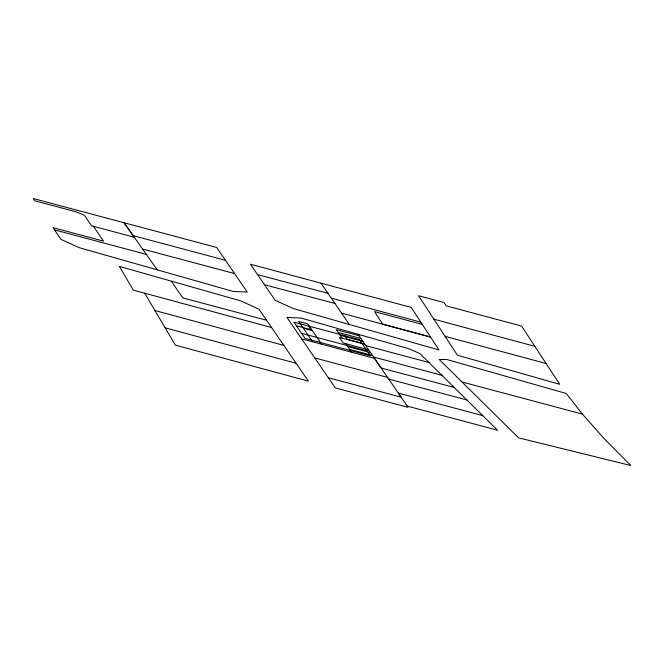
<?xml version="1.0" encoding="UTF-8"?>
<svg xmlns="http://www.w3.org/2000/svg" width="664" height="664" viewBox="0 0 664 664"><rect width="100%" height="100%" fill="white"/><g stroke="black" fill="none" stroke-linecap="round" stroke-linejoin="round"><path stroke-width="1" d="M257.582 274.639L327.95 293.281M264.504 284.74L334.963 303.489M266.588 320.255L182.799 297.912L171.312 281.146M462.019 381.999L582.403 414.087L604.306 438.813L630.8 465.497L518.576 437.85L439.194 359.465L447.013 359.564L566.267 393.478L582.403 414.087M454.209 387.461L381.094 367.981L373.583 357.024L441.884 375.293L497.535 430.231L407.248 406.094L387.568 377.418L314.769 357.954M157.227 269.841L124.093 222.764L133.182 235.662L225.469 260.296L247.257 292.077L233.122 291.43L79.165 247.639L60.988 239.38L53.004 227.636L103.542 241.123L93.408 226.316M142.586 249.033L234.566 273.576M54.531 229.885L146.354 254.387M358.992 335.71L336.266 329.643L342.068 338.117M338.2 332.473L360.934 338.532M340.134 335.295L362.868 341.362M296.401 325.758L310.976 329.643L308.503 326.041M361.913 343.23L347.347 339.346L344.882 335.743M364.802 344.184L339.337 337.395L343.205 343.039L368.669 349.837M303.348 328.248L312.437 330.672M365.764 345.62L428.936 362.511L441.884 375.293M301.614 333.369L367.159 350.882M347.87 346.591L370.603 352.659M349.803 349.422L372.537 355.481M428.936 362.511L419.905 353.597L408.534 348.625L301.082 318.056L286.914 317.392L301.68 338.881L374.488 358.336M466.883 399.969L388.697 379.061L357.987 334.241M482.761 415.639L398.309 393.063L401.139 397.188L328.323 377.725M433.924 319.218L534.835 346.326L559.727 384.307L457.446 355.223L418.569 295.712L444.033 302.568L446.142 305.805L521.614 326.082L534.835 346.326M331.261 298.103L420.851 322.181L439.029 349.978L293.405 308.569L275.187 300.311L250.428 264.214L411.199 307.407L420.851 322.181M422.312 324.422L374.43 311.557L382.754 324.206L430.571 337.055L341.57 313.134M445.129 336.357L546.032 363.474M271.601 327.559L133.339 290.127L119.321 266.364L240.8 300.908L258.985 309.175L308.378 381.144L175.338 345.131L144.735 293.214M154.936 310.52L283.86 345.421M165.137 327.825L296.119 363.291M133.182 235.662L134.277 237.222L91.582 225.826L84.411 215.261L76.468 211.924L34.736 200.76L33.2 198.503L216.655 247.464L225.469 260.296M407.248 406.094L408.111 407.347L335.295 387.892L301.68 338.881M321.019 283.179L349.364 324.48M345.936 343.769L351.737 352.244M321.725 344.234L307.797 323.891L298.7 321.467L312.628 341.802M359.448 339.628L293.936 322.148L305.058 338.399L370.57 355.879L359.448 339.628"/></g></svg>
